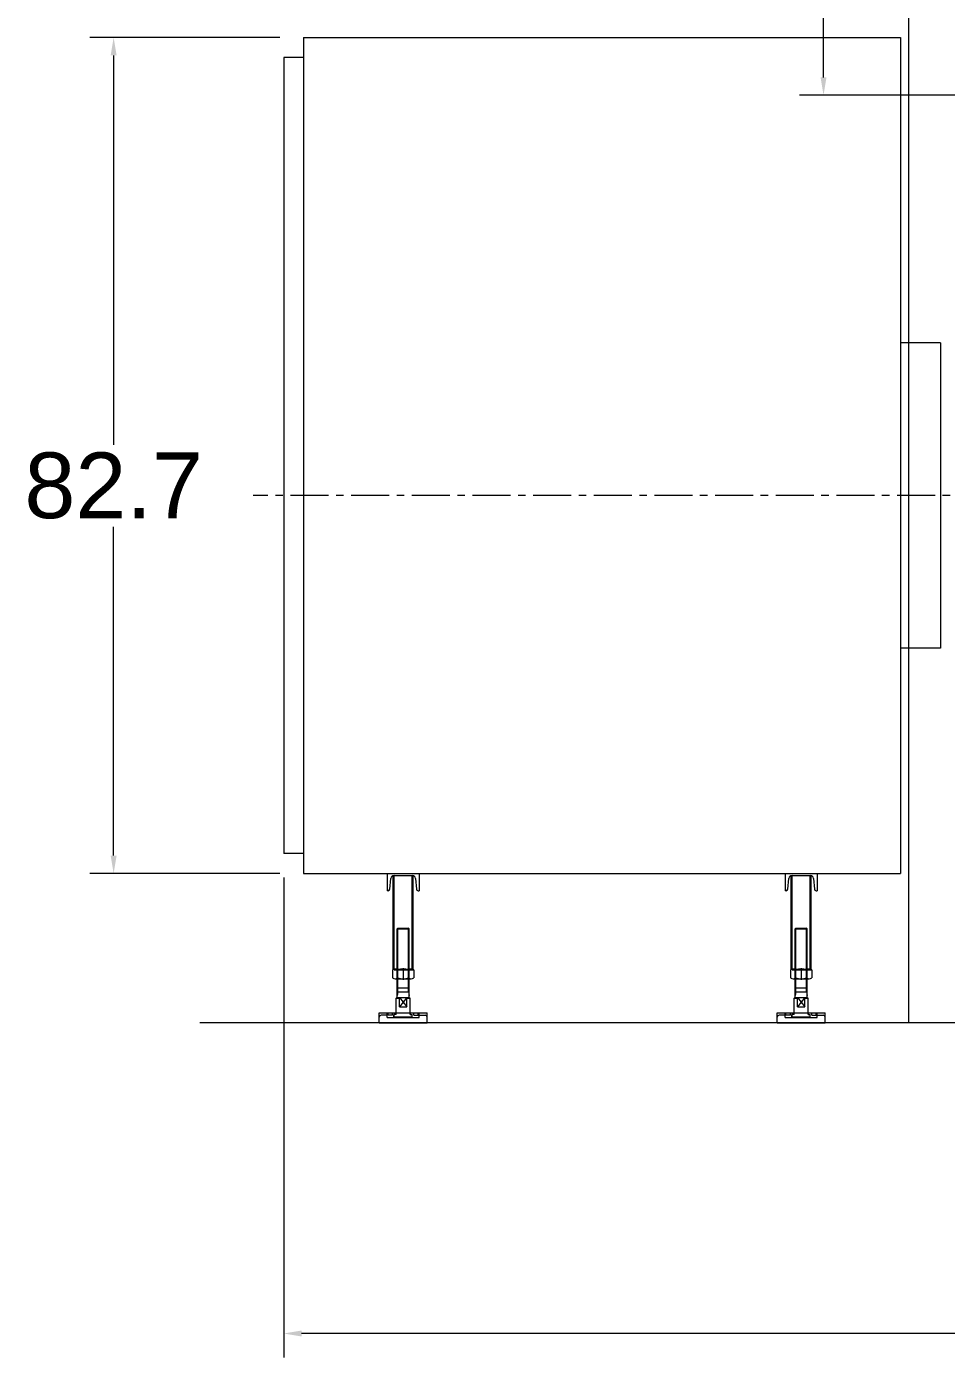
# Model space of a CAD drawing. Header units: inches. Extents: x 0 to 31702, y 0 to 24154.
# Drawn here: x 11007 to 13318, y 13530 to 16873 of the extents above; entities that cross this region are included whole.
import ezdxf

# ---------------------------------------------------------------- set-up
doc = ezdxf.new("R2010")
doc.units = ezdxf.units.IN
doc.header["$MEASUREMENT"] = 0
doc.linetypes.add('CENTER', pattern=[50.8, 31.75, -6.35, 6.35, -6.35])
doc.layers.get('Defpoints').update_dxf_attribs({"lineweight": 5})
doc.layers.add('CAXA1', color=5, linetype='CENTER', lineweight=5)
doc.styles.add('Roman', font='arial.ttf')
doc.styles.get("Standard").update_dxf_attribs({"font": 'arial.ttf'})
doc.dimstyles.new('ISO-25', dxfattribs={"dimscale": 30, "dimtxt": 1.5, "dimasz": 1.5, "dimexe": 2, "dimexo": 2, "dimtad": 1, "dimtih": 1, "dimtoh": 1, "dimdec": 1, "dimlfac": 0.03937, "dimdsep": 46, "dimtxsty": 'Standard', "dimcen": 2.5, "dimclrd": 7, "dimclre": 7, "dimclrt": 7, "dimadec": 0, "dimazin": 0, "dimtfac": 1, "dimtdec": 1, "dimtmove": 0, "dimatfit": 3, "dimfxl": 1, "dimlwd": 5, "dimlwe": 5, "dimarcsym": 0})

# ---------------------------------------------------------------- blocks, each defined once
blk = doc.blocks.new('*D21')
at = {"color": 7, "linetype": 'Continuous', "lineweight": 5, "transparency": 16777216}
for p, q in [((11642.6, 16845.5), (11165.3, 16845.5)), ((11225.3, 16800.5), (11225.3, 15822.5)), ((11225.3, 14790.5), (11225.3, 15616.5)), ((11642.6, 14745.5), (11165.3, 14745.5))]:
    blk.add_line(p, q, dxfattribs=at)
at = {"color": 7, "transparency": 16777216}
for points in [[(11217.8, 16800.5), (11232.8, 16800.5), (11225.3, 16845.5)], [(11217.8, 14790.5), (11232.8, 14790.5), (11225.3, 14745.5)]]:
    blk.add_solid(points, dxfattribs=at)
at = {"layer": 'Defpoints', "color": 0, "transparency": 16777216}
for p in [(11225.3, 16845.5), (11702.6, 16845.5), (11702.6, 14745.5)]:
    blk.add_point(p, dxfattribs=at)
at = {"color": 7, "lineweight": 5, "transparency": 16777216, "insert": (11225.3, 15719.5), "char_height": 165, "attachment_point": 5, "style": 'Roman'}
blk.add_mtext('82.7', dxfattribs=at)
blk = doc.blocks.new('*D23')
at = {"color": 7, "linetype": 'Continuous', "lineweight": 5, "transparency": 16777216}
for p, q in [((11652.6, 14735.5), (11652.6, 13530.1)), ((18822.6, 14310.5), (18822.6, 13530.1)), ((18777.6, 13590.1), (11697.6, 13590.1))]:
    blk.add_line(p, q, dxfattribs=at)
at = {"color": 7, "transparency": 16777216}
for points in [[(11697.6, 13597.6), (11697.6, 13582.6), (11652.6, 13590.1)], [(18777.6, 13597.6), (18777.6, 13582.6), (18822.6, 13590.1)]]:
    blk.add_solid(points, dxfattribs=at)
at = {"layer": 'Defpoints', "color": 0, "transparency": 16777216}
for p in [(11652.6, 14795.5), (18822.6, 14370.5), (11652.6, 13590.1)]:
    blk.add_point(p, dxfattribs=at)
at = {"color": 7, "lineweight": 5, "transparency": 16777216, "insert": (15237.6, 13694.1), "char_height": 165, "attachment_point": 5, "style": 'Roman'}
blk.add_mtext('C', dxfattribs=at)
blk = doc.blocks.new('*D6')
at = {"color": 7, "linetype": 'Continuous', "lineweight": 5, "transparency": 16777216}
for p, q in [((13495.1, 19300.5), (12948.9, 19300.5)), ((13008.9, 19255.5), (13008.9, 18389.5)), ((13008.9, 16745.5), (13008.9, 18187)), ((13755.1, 16700.5), (12948.9, 16700.5))]:
    blk.add_line(p, q, dxfattribs=at)
at = {"color": 7, "transparency": 16777216}
for points in [[(13001.4, 19255.5), (13016.4, 19255.5), (13008.9, 19300.5)], [(13001.4, 16745.5), (13016.4, 16745.5), (13008.9, 16700.5)]]:
    blk.add_solid(points, dxfattribs=at)
at = {"layer": 'Defpoints', "color": 0, "transparency": 16777216}
for p in [(13555.1, 19300.5), (13008.9, 16700.5), (13815.1, 16700.5)]:
    blk.add_point(p, dxfattribs=at)
at = {"color": 7, "lineweight": 5, "transparency": 16777216, "insert": (13008.9, 18288.3), "char_height": 165, "attachment_point": 5, "style": 'Roman'}
blk.add_mtext('F', dxfattribs=at)

msp = doc.modelspace()

# ---------------------------------------------------------------- linework, layer by layer
at = {"color": 7, "lineweight": 5}
for p, q in [((13222.63, 17370.46), (13222.63, 14370.46)), ((11702.63, 16845.46), (11702.63, 14745.46)), ((11702.63, 16845.46), (13202.63, 16845.46)), ((13202.63, 16845.46), (13202.63, 14745.46)), ((11652.63, 16795.46), (11652.63, 14795.46)), ((11702.63, 16795.46), (11652.63, 16795.46)), ((13302.63, 16078.96), (13202.63, 16078.96)), ((13302.63, 16078.96), (13302.63, 15311.96)), ((13302.63, 15311.96), (13202.63, 15311.96)), ((11702.63, 14795.46), (11652.63, 14795.46)), ((11702.63, 14745.46), (13202.63, 14745.46)), ((11912.63, 14745.46), (11992.63, 14745.46)), ((11912.63, 14745.46), (11912.63, 14702.46)), ((11992.63, 14745.46), (11992.63, 14702.46)), ((12912.63, 14745.46), (12992.63, 14745.46)), ((12912.63, 14745.46), (12912.63, 14702.46)), ((12992.63, 14745.46), (12992.63, 14702.46)), ((11919.09, 14706.06), (11921.81, 14733.26)), ((11927.63, 14503.46), (11927.63, 14740.17)), ((11929.77, 14740.46), (11975.49, 14740.46)), ((11929.77, 14503.46), (11930.13, 14740.46)), ((11975.49, 14503.46), (11975.13, 14740.46)), ((11977.63, 14503.46), (11977.63, 14740.17)), ((11983.45, 14733.26), (11986.17, 14706.06)), ((12919.09, 14706.06), (12921.81, 14733.26)), ((12927.63, 14503.46), (12927.63, 14740.17)), ((12929.77, 14740.46), (12975.49, 14740.46)), ((12929.77, 14503.46), (12930.13, 14740.46)), ((12975.49, 14503.46), (12975.13, 14740.46)), ((12977.63, 14503.46), (12977.63, 14740.17)), ((12983.45, 14733.26), (12986.17, 14706.06)), ((11915.11, 14702.46), (11912.63, 14702.46)), ((11990.15, 14702.46), (11992.63, 14702.46)), ((12915.11, 14702.46), (12912.63, 14702.46)), ((12990.15, 14702.46), (12992.63, 14702.46)), ((11937.63, 14606.46), (11939.63, 14608.46)), ((11939.63, 14608.46), (11965.63, 14608.46)), ((11967.63, 14606.46), (11965.63, 14608.46)), ((12937.63, 14606.46), (12939.63, 14608.46)), ((12939.63, 14608.46), (12965.63, 14608.46)), ((12967.63, 14606.46), (12965.63, 14608.46)), ((11937.63, 14606.46), (11967.63, 14606.46)), ((11937.63, 14434.46), (11937.63, 14606.46)), ((11939.52, 14448.43), (11939.52, 14608.35)), ((11965.73, 14448.43), (11965.73, 14608.35)), ((11967.63, 14434.46), (11967.63, 14606.46)), ((12937.63, 14606.46), (12967.63, 14606.46)), ((12937.63, 14434.46), (12937.63, 14606.46)), ((12939.52, 14448.43), (12939.52, 14608.35)), ((12965.73, 14448.43), (12965.73, 14608.35)), ((12967.63, 14434.46), (12967.63, 14606.46)), ((11926.07, 14503.45), (11926.07, 14483.16)), ((11927.63, 14505.46), (11977.63, 14505.46)), ((11929.77, 14503.46), (11977.63, 14503.46)), ((11932.71, 14505.46), (11972.55, 14505.46)), ((11932.71, 14481.16), (11972.55, 14481.16)), ((11939.35, 14483.16), (11939.35, 14503.45)), ((11952.63, 14507.46), (11952.63, 14478.16)), ((11965.91, 14483.16), (11965.91, 14503.45)), ((11979.19, 14503.45), (11979.19, 14483.16)), ((12926.07, 14503.45), (12926.07, 14483.16)), ((12927.63, 14505.46), (12977.63, 14505.46)), ((12929.77, 14503.46), (12977.63, 14503.46)), ((12932.71, 14505.46), (12972.55, 14505.46)), ((12932.71, 14481.16), (12972.55, 14481.16)), ((12939.35, 14483.16), (12939.35, 14503.45)), ((12952.63, 14507.46), (12952.63, 14478.16)), ((12965.91, 14483.16), (12965.91, 14503.45)), ((12979.19, 14503.45), (12979.19, 14483.16)), ((11937.13, 14458.46), (11968.13, 14458.46)), ((11937.63, 14448.46), (11967.63, 14448.46)), ((11939.52, 14448.43), (11937.63, 14439.31)), ((11965.73, 14448.43), (11967.63, 14439.31)), ((12937.13, 14458.46), (12968.13, 14458.46)), ((12937.63, 14448.46), (12967.63, 14448.46)), ((12939.52, 14448.43), (12937.63, 14439.31)), ((12965.73, 14448.43), (12967.63, 14439.31)), ((11937.13, 14434.46), (11935.13, 14432.46)), ((11935.13, 14391.46), (11935.13, 14432.46)), ((11935.13, 14432.46), (11943.61, 14432.46)), ((11937.13, 14434.46), (11968.13, 14434.46)), ((11961.64, 14434.46), (11943.61, 14410.46)), ((11943.61, 14434.46), (11961.64, 14410.46)), ((11943.61, 14410.46), (11943.61, 14434.46)), ((11943.61, 14410.46), (11961.64, 14410.46)), ((11961.64, 14410.46), (11961.64, 14434.46)), ((11961.64, 14432.46), (11970.13, 14432.46)), ((11968.13, 14434.46), (11970.13, 14432.46)), ((11970.13, 14391.46), (11970.13, 14432.46)), ((12937.13, 14434.46), (12935.13, 14432.46)), ((12935.13, 14391.46), (12935.13, 14432.46)), ((12935.13, 14432.46), (12943.61, 14432.46)), ((12937.13, 14434.46), (12968.13, 14434.46)), ((12961.64, 14434.46), (12943.61, 14410.46)), ((12943.61, 14434.46), (12961.64, 14410.46)), ((12943.61, 14410.46), (12943.61, 14434.46)), ((12943.61, 14410.46), (12961.64, 14410.46)), ((12961.64, 14410.46), (12961.64, 14434.46)), ((12961.64, 14432.46), (12970.13, 14432.46)), ((12968.13, 14434.46), (12970.13, 14432.46)), ((12970.13, 14391.46), (12970.13, 14432.46)), ((11892.63, 14395.46), (12012.63, 14395.46)), ((11892.63, 14370.46), (11892.63, 14395.46)), ((11892.63, 14370.46), (11892.63, 14384.46)), ((11912.63, 14389.46), (11897.63, 14389.46)), ((11912.63, 14383.46), (11912.63, 14395.46)), ((11912.63, 14395.46), (11992.63, 14395.46)), ((11912.63, 14383.46), (11992.63, 14383.46)), ((11914.63, 14389.46), (11914.63, 14395.46)), ((11925.63, 14389.46), (11914.63, 14389.46)), ((11925.63, 14389.46), (11925.63, 14395.46)), ((11929.63, 14383.46), (11929.63, 14391.46)), ((11935.13, 14391.46), (11929.63, 14391.46)), ((11930.13, 14385.46), (11930.13, 14391.46)), ((11930.13, 14385.46), (11975.13, 14385.46)), ((11934.13, 14391.46), (11934.13, 14395.46)), ((11970.13, 14391.46), (11975.63, 14391.46)), ((11971.13, 14391.46), (11971.13, 14395.46)), ((11975.13, 14385.46), (11975.13, 14391.46)), ((11975.63, 14383.46), (11975.63, 14391.46)), ((11979.63, 14389.46), (11979.63, 14395.46)), ((11979.63, 14389.46), (11990.63, 14389.46)), ((11990.63, 14389.46), (11990.63, 14395.46)), ((11992.63, 14383.46), (11992.63, 14395.46)), ((11992.63, 14389.46), (12007.63, 14389.46)), ((12012.63, 14370.46), (12012.63, 14395.46)), ((12012.63, 14370.46), (12012.63, 14384.46)), ((12892.63, 14395.46), (13012.63, 14395.46)), ((12892.63, 14370.46), (12892.63, 14395.46)), ((12892.63, 14370.46), (12892.63, 14384.46)), ((12912.63, 14389.46), (12897.63, 14389.46)), ((12912.63, 14383.46), (12912.63, 14395.46)), ((12912.63, 14395.46), (12992.63, 14395.46)), ((12912.63, 14383.46), (12992.63, 14383.46)), ((12914.63, 14389.46), (12914.63, 14395.46)), ((12925.63, 14389.46), (12914.63, 14389.46)), ((12925.63, 14389.46), (12925.63, 14395.46)), ((12929.63, 14383.46), (12929.63, 14391.46)), ((12935.13, 14391.46), (12929.63, 14391.46)), ((12930.13, 14385.46), (12930.13, 14391.46)), ((12930.13, 14385.46), (12975.13, 14385.46)), ((12934.13, 14391.46), (12934.13, 14395.46)), ((12970.13, 14391.46), (12975.63, 14391.46)), ((12971.13, 14391.46), (12971.13, 14395.46)), ((12975.13, 14385.46), (12975.13, 14391.46)), ((12975.63, 14383.46), (12975.63, 14391.46)), ((12979.63, 14389.46), (12979.63, 14395.46)), ((12979.63, 14389.46), (12990.63, 14389.46)), ((12990.63, 14389.46), (12990.63, 14395.46)), ((12992.63, 14383.46), (12992.63, 14395.46)), ((12992.63, 14389.46), (13007.63, 14389.46)), ((13012.63, 14370.46), (13012.63, 14395.46)), ((13012.63, 14370.46), (13012.63, 14384.46)), ((19493.21, 14370.46), (11441.75, 14370.46)), ((11892.63, 14370.46), (12012.63, 14370.46)), ((11892.63, 14370.46), (12012.63, 14370.46)), ((12892.63, 14370.46), (13012.63, 14370.46)), ((12892.63, 14370.46), (13012.63, 14370.46))]:
    msp.add_line(p, q, dxfattribs=at)
for centre, radius, start, end in [((11929.77, 14732.46), 8, 90, 174.28941), ((11975.49, 14732.46), 8, 5.71059, 90), ((12929.77, 14732.46), 8, 90, 174.28941), ((12975.49, 14732.46), 8, 5.71059, 90), ((11915.11, 14706.46), 4, 270, 354.28941), ((11990.15, 14706.46), 4, 185.71059, 270), ((12915.11, 14706.46), 4, 270, 354.28941), ((12990.15, 14706.46), 4, 185.71059, 270), ((11932.71, 14493.46), 12, 56.41132, 123.58868), ((11932.71, 14493.16), 12, 236.41132, 303.58868), ((11952.63, 14460.46), 45, 72.83706, 107.16294), ((11952.63, 14526.16), 45, 252.83706, 287.16294), ((11972.55, 14493.46), 12, 56.41132, 123.58868), ((11972.55, 14493.16), 12, 236.41132, 303.58868), ((12932.71, 14493.46), 12, 56.41132, 123.58868), ((12932.71, 14493.16), 12, 236.41132, 303.58868), ((12952.63, 14460.46), 45, 72.83706, 107.16294), ((12952.63, 14526.16), 45, 252.83706, 287.16294), ((12972.55, 14493.46), 12, 56.41132, 123.58868), ((12972.55, 14493.16), 12, 236.41132, 303.58868), ((11897.63, 14384.46), 5, 90, 180), ((11952.63, 14511.02), 127.56, 259.84078, 280.15922), ((12007.63, 14384.46), 5, 0, 90), ((12897.63, 14384.46), 5, 90, 180), ((12952.63, 14511.02), 127.56, 259.84078, 280.15922), ((13007.63, 14384.46), 5, 0, 90)]:
    msp.add_arc(centre, radius, start, end, dxfattribs=at)
at = {"layer": 'CAXA1', "linetype": 'CENTER', "lineweight": 5, "ltscale": 3}
msp.add_line((15117.89, 15695.46), (11576.17, 15695.46), dxfattribs=at)

# ---------------------------------------------------------------- dimensions: what is measured, and where the dimension line sits
at = {"color": 7, "lineweight": 5}
for base, p1, p2, angle, text, picture, middle in [((13008.88, 16700.46), (13555.13, 19300.46), (13815.13, 16700.46), 90, 'F', '*D6', (13008.88, 18288.27)), ((11225.28, 16845.46), (11702.63, 14745.46), (11702.63, 16845.46), 90, '82.7', '*D21', (11225.28, 15719.54)), ((11652.63, 13590.08), (18822.63, 14370.46), (11652.63, 14795.46), 180, 'C', '*D23', (15237.63, 13590.08))]:
    dim = msp.add_linear_dim(base=base, p1=p1, p2=p2, angle=angle, text=text, dimstyle='ISO-25', override={"dimtxt": 5.5, "dimpost": '\\X', "dimtxsty": 'Roman', "dimtmove": 1}, dxfattribs=at)
    dim.commit()
    dim.dimension.update_dxf_attribs({"geometry": picture, "text_midpoint": middle, "dimtype": 160})

doc.saveas('drawing.dxf')
